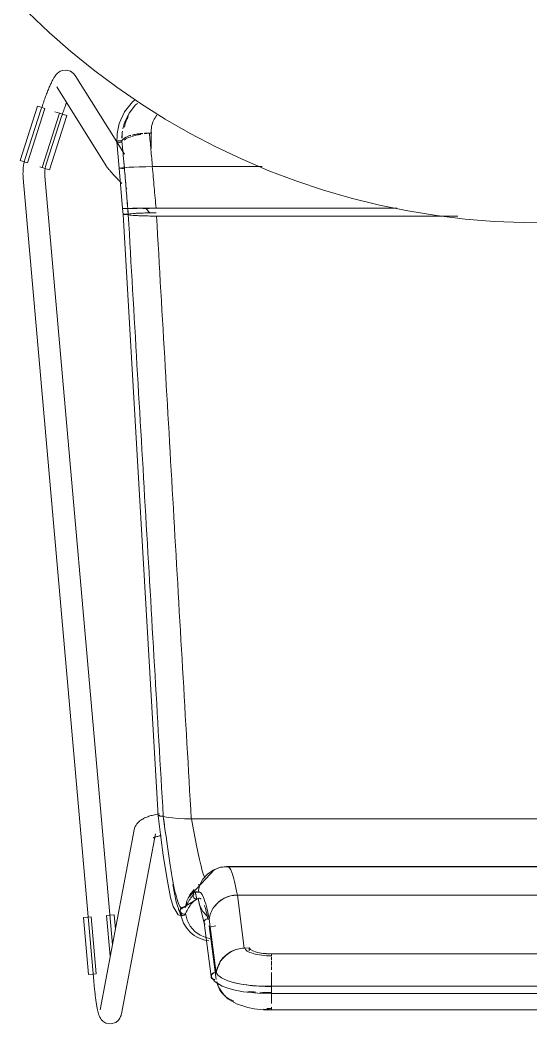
# Model space of a CAD drawing. Header units: millimetres. Extents: x 155927 to 326028, y -36033 to 97293.
# Drawn here: x 159463 to 159744, y 24702 to 25257 of the extents above; entities that cross this region are included whole.
import ezdxf

# ---------------------------------------------------------------- set-up
doc = ezdxf.new("R2010")
doc.units = ezdxf.units.MM
doc.header["$MEASUREMENT"] = 0
doc.layers.add('I-FURN', color=8, linetype='CONTINUOUS', lineweight=9)

msp = doc.modelspace()

# ---------------------------------------------------------------- linework, layer by layer
at = {"layer": 'I-FURN'}
for p, q in [((159467.05, 25260.83), (159478.63, 25249.79)), ((159478.63, 25249.79), (159490.64, 25239.22)), ((159490.64, 25239.22), (159503.07, 25229.14)), ((159482.71, 25226.8), (159482.34, 25226.38)), ((159483.17, 25227.27), (159482.71, 25226.8)), ((159483.8, 25227.79), (159483.17, 25227.27)), ((159484.71, 25228.35), (159483.8, 25227.79)), ((159486.1, 25228.88), (159484.71, 25228.35)), ((159488.07, 25229.05), (159486.1, 25228.88)), ((159490.3, 25228.46), (159488.07, 25229.05)), ((159492.03, 25227.24), (159490.3, 25228.46)), ((159492.03, 25227.24), (159492.92, 25226.12)), ((159503.07, 25229.14), (159515.88, 25219.56)), ((159479.4, 25221.2), (159479.16, 25220.67)), ((159479.63, 25221.71), (159479.4, 25221.2)), ((159479.87, 25222.2), (159479.63, 25221.71)), ((159480.1, 25222.67), (159479.87, 25222.2)), ((159480.33, 25223.13), (159480.1, 25222.67)), ((159480.56, 25223.57), (159480.33, 25223.13)), ((159480.79, 25224), (159480.56, 25223.57)), ((159481.02, 25224.41), (159480.79, 25224)), ((159481.25, 25224.81), (159481.02, 25224.41)), ((159481.49, 25225.2), (159481.25, 25224.81)), ((159481.75, 25225.58), (159481.49, 25225.2)), ((159482.03, 25225.97), (159481.75, 25225.58)), ((159482.34, 25226.38), (159482.03, 25225.97)), ((159515.96, 25189.35), (159492.92, 25226.12)), ((159477.18, 25215.86), (159476.93, 25215.2)), ((159477.44, 25216.51), (159477.18, 25215.86)), ((159477.69, 25217.15), (159477.44, 25216.51)), ((159477.94, 25217.78), (159477.69, 25217.15)), ((159478.19, 25218.39), (159477.94, 25217.78)), ((159478.43, 25218.99), (159478.19, 25218.39)), ((159478.68, 25219.56), (159478.43, 25218.99)), ((159478.92, 25220.13), (159478.68, 25219.56)), ((159479.16, 25220.67), (159478.92, 25220.13)), ((159482.75, 25219.75), (159510.06, 25176.16)), ((159515.88, 25219.56), (159529.07, 25210.51)), ((159475.15, 25210.26), (159474.9, 25209.52)), ((159475.4, 25210.99), (159475.15, 25210.26)), ((159475.66, 25211.71), (159475.4, 25210.99)), ((159475.91, 25212.42), (159475.66, 25211.71)), ((159476.16, 25213.13), (159475.91, 25212.42)), ((159476.42, 25213.83), (159476.16, 25213.13)), ((159476.67, 25214.52), (159476.42, 25213.83)), ((159476.93, 25215.2), (159476.67, 25214.52)), ((159487.88, 25210.24), (159487.65, 25209.6)), ((159488.12, 25210.86), (159487.88, 25210.24)), ((159524.55, 25211.44), (159520.21, 25205.91)), ((159526.3, 25212.84), (159524.55, 25211.44)), ((159527.34, 25210.66), (159526.28, 25209.78)), ((159529.07, 25210.51), (159542.62, 25201.99)), ((159462.55, 25179.14), (159472.24, 25209.15)), ((159474.26, 25207.59), (159465.55, 25180.77)), ((159466.59, 25177.84), (159476.28, 25207.84)), ((159472.24, 25209.15), (159474.19, 25208.52)), ((159474.19, 25208.52), (159476.17, 25207.88)), ((159474.41, 25208.05), (159474.26, 25207.59)), ((159474.66, 25208.79), (159474.41, 25208.05)), ((159474.9, 25209.52), (159474.66, 25208.79)), ((159484.35, 25205.24), (159474.66, 25175.23)), ((159484.26, 25205.27), (159481.78, 25206.07)), ((159484.47, 25205.2), (159486.44, 25204.56)), ((159486.01, 25204.9), (159485.78, 25204.21)), ((159486.24, 25205.59), (159486.01, 25204.9)), ((159486.47, 25206.28), (159486.24, 25205.59)), ((159486.44, 25204.56), (159488.4, 25203.93)), ((159486.71, 25206.96), (159486.47, 25206.28)), ((159486.94, 25207.63), (159486.71, 25206.96)), ((159487.18, 25208.3), (159486.94, 25207.63)), ((159487.41, 25208.95), (159487.18, 25208.3)), ((159487.65, 25209.6), (159487.41, 25208.95)), ((159520.21, 25205.91), (159517.31, 25199.6)), ((159522.79, 25205.21), (159520.88, 25201.52)), ((159526.28, 25209.78), (159522.79, 25205.21)), ((159476.96, 25177.07), (159485.68, 25203.88)), ((159478.71, 25173.93), (159488.4, 25203.93)), ((159485.78, 25204.21), (159485.68, 25203.88)), ((159517.31, 25199.6), (159516.1, 25193.95)), ((159542.62, 25201.99), (159556.49, 25194.02)), ((159516.1, 25193.95), (159516.01, 25188.49)), ((159533.96, 25194.28), (159535.01, 25194.28)), ((159534.95, 25195.52), (159534.95, 25185.77)), ((159556.49, 25194.02), (159570.67, 25186.61)), ((159517.31, 25174.89), (159515.89, 25189.38)), ((159520.23, 25182.53), (159516.19, 25188.98)), ((159570.67, 25186.61), (159585.13, 25179.77)), ((159464.5, 25178.51), (159462.55, 25179.14)), ((159464.69, 25177.46), (159464.49, 25176.33)), ((159466.48, 25177.87), (159464.5, 25178.51)), ((159464.93, 25178.58), (159464.69, 25177.46)), ((159465.22, 25179.68), (159464.93, 25178.58)), ((159465.55, 25180.77), (159465.22, 25179.68)), ((159476.77, 25176.41), (159476.96, 25177.04)), ((159476.96, 25177.04), (159476.96, 25177.07)), ((159585.13, 25179.77), (159599.86, 25173.51)), ((159464.17, 25172.93), (159464.16, 25171.78)), ((159464.16, 25171.78), (159464.19, 25170.64)), ((159464.23, 25174.07), (159464.17, 25172.93)), ((159464.34, 25175.2), (159464.23, 25174.07)), ((159464.49, 25176.33), (159464.34, 25175.2)), ((159474.57, 25175.26), (159473.4, 25175.64)), ((159476.75, 25174.56), (159474.78, 25175.19)), ((159476.16, 25172.49), (159476.2, 25173.15)), ((159476.16, 25171.83), (159476.16, 25172.49)), ((159476.17, 25171.17), (159476.16, 25171.83)), ((159476.22, 25170.51), (159476.17, 25171.17)), ((159476.2, 25173.15), (159476.26, 25173.81)), ((159476.26, 25173.81), (159476.35, 25174.47)), ((159476.35, 25174.47), (159476.46, 25175.12)), ((159476.46, 25175.12), (159476.6, 25175.77)), ((159476.6, 25175.77), (159476.77, 25176.41)), ((159478.71, 25173.93), (159476.75, 25174.56)), ((159510.06, 25176.16), (159510.27, 25175.84)), ((159510.27, 25175.84), (159510.46, 25175.58)), ((159510.46, 25175.58), (159510.63, 25175.35)), ((159510.63, 25175.35), (159510.8, 25175.13)), ((159510.8, 25175.13), (159510.98, 25174.91)), ((159510.98, 25174.91), (159511.17, 25174.67)), ((159511.17, 25174.67), (159511.38, 25174.43)), ((159511.38, 25174.43), (159511.59, 25174.18)), ((159511.59, 25174.18), (159511.82, 25173.92)), ((159511.82, 25173.92), (159512.06, 25173.64)), ((159512.06, 25173.64), (159512.32, 25173.34)), ((159512.32, 25173.34), (159512.59, 25173.03)), ((159512.59, 25173.03), (159512.88, 25172.71)), ((159512.88, 25172.71), (159513.18, 25172.37)), ((159513.18, 25172.37), (159513.5, 25172.02)), ((159513.5, 25172.02), (159513.83, 25171.66)), ((159513.83, 25171.66), (159514.17, 25171.28)), ((159514.17, 25171.28), (159514.53, 25170.89)), ((159517.31, 25174.89), (159517.38, 25174.92)), ((159517.38, 25174.92), (159517.31, 25174.89)), ((159519.14, 25152.69), (159517.31, 25174.89)), ((159517.31, 25174.89), (159517.37, 25174.87)), ((159517.38, 25174.87), (159517.31, 25174.89)), ((159517.37, 25174.87), (159517.56, 25174.84)), ((159517.57, 25174.94), (159517.38, 25174.92)), ((159517.56, 25174.84), (159517.38, 25174.87)), ((159517.56, 25174.84), (159517.85, 25174.82)), ((159517.86, 25174.82), (159517.56, 25174.84)), ((159517.86, 25174.97), (159517.57, 25174.94)), ((159517.57, 25174.94), (159517.87, 25174.97)), ((159518.25, 25174.98), (159517.86, 25174.97)), ((159517.87, 25174.97), (159518.25, 25174.98)), ((159518.23, 25174.81), (159518.69, 25174.79)), ((159518.69, 25174.8), (159518.24, 25174.81)), ((159518.7, 25174.99), (159518.25, 25174.98)), ((159518.25, 25174.98), (159518.7, 25174.99)), ((159519.18, 25174.79), (159518.69, 25174.8)), ((159518.69, 25174.79), (159519.18, 25174.79)), ((159519.19, 25175), (159518.7, 25174.99)), ((159518.7, 25174.99), (159519.2, 25175)), ((159519.18, 25174.79), (159519.67, 25174.79)), ((159519.68, 25174.79), (159519.18, 25174.79)), ((159519.69, 25174.99), (159519.19, 25175)), ((159519.2, 25175), (159519.69, 25174.99)), ((159519.67, 25174.79), (159520.15, 25174.8)), ((159520.15, 25174.8), (159519.68, 25174.79)), ((159520.16, 25174.99), (159519.69, 25174.99)), ((159519.69, 25174.99), (159520.16, 25174.99)), ((159520.16, 25174.99), (159521.05, 25175.18)), ((159521.05, 25175.18), (159520.16, 25174.99)), ((159521.05, 25175.18), (159522.77, 25175.36)), ((159522.79, 25175.36), (159521.05, 25175.18)), ((159522.78, 25175.36), (159525.22, 25175.51)), ((159525.26, 25175.51), (159522.79, 25175.36)), ((159525.26, 25175.51), (159528.3, 25175.62)), ((159528.36, 25175.62), (159525.26, 25175.51)), ((159528.36, 25175.62), (159531.8, 25175.7)), ((159531.8, 25175.7), (159528.36, 25175.62)), ((159531.89, 25175.7), (159535.54, 25175.72)), ((159535.66, 25175.72), (159531.9, 25175.7)), ((159596.21, 25175.72), (159535.66, 25175.72)), ((159535.66, 25175.72), (159596.21, 25175.72)), ((159599.86, 25173.51), (159614.82, 25167.85)), ((159464.19, 25170.64), (159464.26, 25169.5)), ((159464.26, 25169.5), (159464.26, 25169.46)), ((159464.27, 25169.46), (159503.21, 24726.14)), ((159513.5, 24746.16), (159476.22, 25170.51)), ((159514.53, 25170.89), (159514.89, 25170.49)), ((159514.89, 25170.49), (159515.27, 25170.07)), ((159515.27, 25170.07), (159515.67, 25169.65)), ((159515.67, 25169.65), (159516.07, 25169.21)), ((159516.07, 25169.21), (159516.48, 25168.77)), ((159516.48, 25168.77), (159516.91, 25168.32)), ((159516.91, 25168.32), (159517.34, 25167.85)), ((159517.34, 25167.85), (159517.78, 25167.38)), ((159517.78, 25167.38), (159518.23, 25166.91)), ((159518.23, 25166.91), (159518.68, 25166.42)), ((159614.82, 25167.85), (159630, 25162.8)), ((159521.04, 25163.94), (159521.52, 25163.43)), ((159630, 25162.8), (159645.37, 25158.35)), ((159645.37, 25158.35), (159660.9, 25154.52)), ((159660.9, 25154.52), (159676.58, 25151.32)), ((159519.14, 25152.69), (159519.41, 25149.33)), ((159519.21, 25152.69), (159519.14, 25152.69)), ((159519.14, 25152.69), (159519.21, 25152.69)), ((159519.2, 25152.69), (159519.14, 25152.69)), ((159519.14, 25152.69), (159519.2, 25152.69)), ((159519.39, 25152.7), (159519.2, 25152.69)), ((159519.2, 25152.69), (159519.39, 25152.69)), ((159519.21, 25152.69), (159519.39, 25152.7)), ((159519.4, 25152.69), (159519.21, 25152.69)), ((159519.39, 25152.7), (159519.69, 25152.7)), ((159519.68, 25152.7), (159519.39, 25152.7)), ((159519.39, 25152.69), (159519.69, 25152.69)), ((159519.69, 25152.69), (159519.4, 25152.69)), ((159519.48, 25149.36), (159519.41, 25149.33)), ((159538.7, 24817.42), (159519.41, 25149.33)), ((159519.41, 25149.33), (159519.48, 25149.31)), ((159519.67, 25149.39), (159519.48, 25149.36)), ((159519.48, 25149.31), (159519.66, 25149.28)), ((159519.66, 25149.28), (159519.96, 25149.26)), ((159519.96, 25149.41), (159519.67, 25149.39)), ((159520.06, 25152.7), (159519.68, 25152.7)), ((159519.69, 25152.7), (159520.07, 25152.7)), ((159520.07, 25152.69), (159519.69, 25152.69)), ((159519.69, 25152.69), (159520.07, 25152.69)), ((159520.35, 25149.43), (159519.96, 25149.41)), ((159519.96, 25149.26), (159520.34, 25149.24)), ((159520.52, 25152.7), (159520.06, 25152.7)), ((159520.07, 25152.7), (159520.52, 25152.7)), ((159520.53, 25152.69), (159520.07, 25152.69)), ((159520.07, 25152.69), (159520.52, 25152.69)), ((159520.34, 25149.24), (159520.79, 25149.23)), ((159520.8, 25149.44), (159520.35, 25149.43)), ((159520.52, 25152.7), (159521.01, 25152.7)), ((159521.01, 25152.7), (159520.52, 25152.7)), ((159520.52, 25152.69), (159521.01, 25152.68)), ((159521.02, 25152.68), (159520.53, 25152.69)), ((159520.79, 25149.23), (159521.28, 25149.22)), ((159521.29, 25149.44), (159520.8, 25149.44)), ((159521.01, 25152.7), (159521.51, 25152.7)), ((159521.5, 25152.7), (159521.01, 25152.7)), ((159521.01, 25152.68), (159521.51, 25152.68)), ((159521.51, 25152.68), (159521.02, 25152.68)), ((159521.28, 25149.22), (159521.78, 25149.23)), ((159521.78, 25149.44), (159521.29, 25149.44)), ((159521.97, 25152.7), (159521.5, 25152.7)), ((159521.51, 25152.7), (159521.98, 25152.7)), ((159521.98, 25152.69), (159521.51, 25152.68)), ((159521.51, 25152.68), (159521.98, 25152.69)), ((159522.25, 25149.43), (159521.78, 25149.44)), ((159521.78, 25149.23), (159522.25, 25149.23)), ((159522.86, 25152.71), (159521.97, 25152.7)), ((159521.98, 25152.7), (159522.86, 25152.71)), ((159523.15, 25149.64), (159522.25, 25149.43)), ((159522.25, 25149.23), (159523.13, 25149.02)), ((159522.86, 25152.71), (159524.61, 25152.73)), ((159524.61, 25152.73), (159522.86, 25152.71)), ((159524.63, 25152.66), (159522.88, 25152.67)), ((159522.88, 25152.67), (159524.63, 25152.66)), ((159523.13, 25149.02), (159524.88, 25148.83)), ((159524.91, 25149.84), (159523.15, 25149.64)), ((159524.61, 25152.73), (159527.11, 25152.74)), ((159527.11, 25152.74), (159524.61, 25152.73)), ((159527.13, 25152.65), (159524.63, 25152.66)), ((159524.63, 25152.66), (159527.13, 25152.65)), ((159527.4, 25150), (159524.91, 25149.84)), ((159530.24, 25152.75), (159527.11, 25152.74)), ((159527.12, 25152.74), (159530.24, 25152.75)), ((159530.52, 25150.12), (159527.4, 25150)), ((159533.81, 25152.75), (159530.24, 25152.75)), ((159530.25, 25152.75), (159533.81, 25152.75)), ((159533.81, 25152.63), (159530.25, 25152.64)), ((159530.25, 25152.64), (159533.81, 25152.63)), ((159534.07, 25150.2), (159530.52, 25150.12)), ((159531.8, 25152.75), (159534.38, 25150.08)), ((159533.81, 25152.75), (159537.6, 25152.76)), ((159537.6, 25152.76), (159533.81, 25152.75)), ((159537.75, 25150.23), (159534.07, 25150.2)), ((159537.6, 25152.76), (159670.43, 25152.76)), ((159670.43, 25152.76), (159537.6, 25152.76)), ((159676.58, 25151.32), (159692.37, 25148.75)), ((159524.88, 25148.83), (159527.39, 25148.67)), ((159527.39, 25148.67), (159530.52, 25148.54)), ((159530.52, 25148.54), (159534.08, 25148.47)), ((159534.08, 25148.47), (159537.86, 25148.44)), ((159537.86, 25148.44), (159704.14, 25148.44)), ((159704.14, 25148.44), (159537.86, 25148.44)), ((159692.37, 25148.75), (159708.25, 25146.81)), ((159708.25, 25146.81), (159724.19, 25145.5)), ((159724.19, 25145.5), (159740.18, 25144.84)), ((159740.18, 25144.84), (159748.82, 25144.74)), ((159531.31, 24816.15), (159531.87, 24816.41)), ((159531.87, 24816.41), (159532.44, 24816.64)), ((159532.44, 24816.64), (159533.02, 24816.86)), ((159533.02, 24816.86), (159533.61, 24817.07)), ((159533.61, 24817.07), (159534.22, 24817.26)), ((159534.22, 24817.26), (159534.83, 24817.44)), ((159534.83, 24817.44), (159535.46, 24817.61)), ((159535.46, 24817.61), (159536.11, 24817.78)), ((159536.11, 24817.78), (159536.76, 24817.93)), ((159536.76, 24817.93), (159537.43, 24818.07)), ((159537.43, 24818.07), (159538.11, 24818.21)), ((159538.11, 24818.21), (159538.8, 24818.33)), ((159538.76, 24817.48), (159538.7, 24817.42)), ((159538.7, 24817.42), (159538.76, 24817.48)), ((159538.7, 24817.42), (159540.26, 24805.57)), ((159538.8, 24818.33), (159539.51, 24818.45)), ((159538.94, 24817.53), (159539.23, 24817.57)), ((159539.24, 24817.57), (159538.95, 24817.53)), ((159539.26, 24817.28), (159538.96, 24817.32)), ((159538.97, 24817.32), (159539.27, 24817.28)), ((159539.23, 24817.57), (159539.61, 24817.61)), ((159539.62, 24817.61), (159539.24, 24817.57)), ((159539.65, 24817.24), (159539.26, 24817.28)), ((159539.27, 24817.28), (159539.65, 24817.24)), ((159539.65, 24817.24), (159540.11, 24817.22)), ((159540.1, 24817.22), (159539.65, 24817.24)), ((159540.6, 24817.21), (159540.1, 24817.22)), ((159540.11, 24817.22), (159540.6, 24817.21)), ((159540.6, 24817.21), (159541.1, 24817.22)), ((159541.09, 24817.22), (159540.6, 24817.21)), ((159541.57, 24817.24), (159541.09, 24817.22)), ((159541.1, 24817.22), (159541.57, 24817.24)), ((159542.47, 24816.84), (159541.57, 24817.24)), ((159541.57, 24817.24), (159542.47, 24816.84)), ((159544.21, 24816.47), (159542.47, 24816.84)), ((159542.47, 24816.84), (159544.22, 24816.47)), ((159546.68, 24816.16), (159544.21, 24816.47)), ((159544.22, 24816.47), (159546.71, 24816.16)), ((159525.77, 24810.56), (159526.13, 24811.46)), ((159526.13, 24811.46), (159526.57, 24812.25)), ((159526.57, 24812.25), (159527.05, 24812.94)), ((159527.05, 24812.94), (159527.56, 24813.53)), ((159527.56, 24813.53), (159528.08, 24814.05)), ((159528.08, 24814.05), (159528.61, 24814.51)), ((159528.61, 24814.51), (159529.14, 24814.91)), ((159529.14, 24814.91), (159529.68, 24815.27)), ((159529.68, 24815.27), (159530.22, 24815.59)), ((159530.22, 24815.59), (159530.75, 24815.88)), ((159530.75, 24815.88), (159531.31, 24816.15)), ((159549.76, 24815.92), (159546.71, 24816.16)), ((159546.71, 24816.16), (159549.81, 24815.92)), ((159553.29, 24815.77), (159549.81, 24815.92)), ((159549.81, 24815.92), (159553.35, 24815.77)), ((159557.04, 24815.71), (159553.35, 24815.77)), ((159553.35, 24815.77), (159557.12, 24815.71)), ((159557.12, 24815.71), (159940.52, 24815.71)), ((159940.52, 24815.71), (159557.12, 24815.71)), ((159525.51, 24809.58), (159506.69, 24710.29)), ((159518.48, 24708.05), (159537.3, 24807.34)), ((159525.51, 24809.58), (159525.77, 24810.56)), ((159536.26, 24805.22), (159536.42, 24805.29)), ((159536.42, 24805.29), (159536.61, 24805.38)), ((159536.61, 24805.38), (159536.84, 24805.48)), ((159536.84, 24805.48), (159537.11, 24805.58)), ((159537.11, 24805.58), (159537.41, 24805.68)), ((159537.41, 24805.68), (159537.75, 24805.79)), ((159537.75, 24805.79), (159538.12, 24805.9)), ((159538.12, 24805.9), (159538.51, 24806.01)), ((159538.51, 24806.01), (159538.93, 24806.11)), ((159538.93, 24806.11), (159539.38, 24806.22)), ((159539.38, 24806.22), (159539.85, 24806.32)), ((159539.85, 24806.32), (159540.34, 24806.42)), ((159540.26, 24805.57), (159541.61, 24795.64)), ((159536.08, 24805.11), (159536.1, 24805.13)), ((159536.1, 24805.13), (159536.18, 24805.17)), ((159536.18, 24805.17), (159536.26, 24805.22)), ((159541.61, 24795.64), (159542.79, 24787.62)), ((159568.75, 24787.19), (159573.21, 24788.92)), ((159572.63, 24788.73), (159569.06, 24787.37)), ((159569.07, 24787.36), (159572.63, 24788.73)), ((159576.42, 24789.21), (159572.63, 24788.73)), ((159572.63, 24788.73), (159576.42, 24789.2)), ((159573.21, 24788.92), (159576.96, 24789.36)), ((159576.42, 24789.21), (159921.21, 24789.21)), ((159921.21, 24789.21), (159576.42, 24789.21)), ((159615.87, 24789.36), (159576.96, 24789.36)), ((159920.67, 24789.36), (159615.87, 24789.36)), ((159542.79, 24787.62), (159543.83, 24781.3)), ((159555.25, 24772.09), (159569.85, 24787.79)), ((159565.93, 24785.2), (159563.42, 24782.32)), ((159563.42, 24782.32), (159565.93, 24785.19)), ((159569.06, 24787.37), (159565.93, 24785.2)), ((159565.93, 24785.19), (159569.07, 24787.36)), ((159569.85, 24787.79), (159571.77, 24788.49)), ((159543.83, 24781.3), (159545.63, 24772.28)), ((159546.81, 24779.51), (159548.71, 24769.85)), ((159561.66, 24778.93), (159560.77, 24775.21)), ((159563.42, 24782.32), (159561.66, 24778.93)), ((159561.67, 24778.93), (159563.42, 24782.32)), ((159545.63, 24772.28), (159547.04, 24767.29)), ((159554.55, 24770.44), (159556.2, 24773.76)), ((159556.19, 24773.76), (159554.55, 24770.44)), ((159558.59, 24776.6), (159556.19, 24773.76)), ((159556.2, 24773.76), (159558.59, 24776.6)), ((159557.93, 24773.46), (159558, 24773.95)), ((159558, 24773.95), (159557.93, 24773.46)), ((159558, 24772.97), (159557.93, 24773.46)), ((159557.93, 24773.46), (159558, 24772.97)), ((159558, 24773.95), (159558.19, 24774.41)), ((159558.19, 24774.41), (159558, 24773.95)), ((159558.19, 24772.51), (159558, 24772.97)), ((159558, 24772.97), (159558.19, 24772.51)), ((159558.48, 24774.82), (159558.19, 24774.41)), ((159558.19, 24774.41), (159558.48, 24774.81)), ((159558.48, 24772.11), (159558.19, 24772.51)), ((159558.19, 24772.51), (159558.48, 24772.11)), ((159558.48, 24774.81), (159558.87, 24775.13)), ((159558.86, 24775.13), (159558.48, 24774.82)), ((159558.87, 24771.79), (159558.48, 24772.11)), ((159558.48, 24772.11), (159558.86, 24771.79)), ((159559.31, 24775.33), (159558.86, 24775.13)), ((159558.87, 24775.13), (159559.32, 24775.33)), ((159558.96, 24775.18), (159561.84, 24775.23)), ((159559.26, 24775.31), (159560.09, 24771.42)), ((159559.8, 24775.41), (159559.31, 24775.33)), ((159559.32, 24775.33), (159559.81, 24775.41)), ((159560.3, 24775.38), (159559.8, 24775.41)), ((159559.81, 24775.41), (159560.3, 24775.37)), ((159560.77, 24775.21), (159560.3, 24775.38)), ((159560.3, 24775.37), (159560.77, 24775.21)), ((159578.69, 24773.13), (159575.14, 24771.81)), ((159582.46, 24773.61), (159578.69, 24773.13)), ((159586.32, 24744.33), (159582.46, 24773.61)), ((159582.46, 24773.61), (159915.17, 24773.61)), ((159915.17, 24773.61), (159582.46, 24773.61)), ((159547.04, 24767.29), (159549.81, 24762.65)), ((159548.71, 24769.85), (159552.7, 24758.13)), ((159551.14, 24765.9), (159560.53, 24771.6)), ((159551.47, 24766.39), (159551.85, 24766.71)), ((159551.85, 24766.71), (159551.47, 24766.39)), ((159552.3, 24766.92), (159551.85, 24766.71)), ((159551.85, 24766.71), (159552.3, 24766.91)), ((159552.79, 24767.01), (159552.3, 24766.92)), ((159552.3, 24766.91), (159552.79, 24767)), ((159553.29, 24766.98), (159552.79, 24767.01)), ((159552.79, 24767), (159553.29, 24766.97)), ((159553.76, 24766.83), (159553.29, 24766.98)), ((159553.29, 24766.97), (159553.76, 24766.82)), ((159553.76, 24766.82), (159554.55, 24770.44)), ((159554.55, 24770.44), (159553.76, 24766.83)), ((159558.86, 24771.79), (159559.31, 24771.59)), ((159559.32, 24771.59), (159558.87, 24771.79)), ((159559.31, 24771.59), (159559.8, 24771.51)), ((159559.81, 24771.51), (159559.32, 24771.59)), ((159559.8, 24771.51), (159560.3, 24771.55)), ((159560.3, 24771.55), (159559.81, 24771.51)), ((159560.77, 24771.71), (159560.3, 24771.55)), ((159560.3, 24771.55), (159560.77, 24771.71)), ((159560.77, 24771.71), (159561.66, 24767.99)), ((159561.13, 24769.86), (159560.8, 24771.73)), ((159564.1, 24758.25), (159561.13, 24769.86)), ((159561.66, 24767.99), (159563.42, 24764.6)), ((159572.03, 24769.73), (159569.54, 24766.99)), ((159575.14, 24771.81), (159572.03, 24769.73)), ((159497.64, 24761.15), (159499.68, 24761.33)), ((159500.4, 24729.74), (159497.64, 24761.15)), ((159499.68, 24761.33), (159501.75, 24761.51)), ((159504.63, 24730.11), (159501.87, 24761.53)), ((159510.32, 24762.27), (159512.29, 24739.79)), ((159510.44, 24762.28), (159512.51, 24762.46)), ((159512.51, 24762.46), (159514.55, 24762.64)), ((159515.24, 24754.74), (159514.55, 24762.64)), ((159549.81, 24762.65), (159551.99, 24762.12)), ((159550.94, 24765.04), (159551, 24765.53)), ((159551, 24765.53), (159550.94, 24765.04)), ((159551.01, 24764.56), (159550.94, 24765.04)), ((159550.94, 24765.04), (159551.01, 24764.56)), ((159551, 24765.53), (159551.18, 24765.99)), ((159551.18, 24765.99), (159551, 24765.53)), ((159551.21, 24764.1), (159551.01, 24764.56)), ((159551.01, 24764.56), (159551.21, 24764.1)), ((159551.18, 24765.99), (159551.47, 24766.39)), ((159551.47, 24766.39), (159551.18, 24765.99)), ((159551.51, 24763.71), (159551.21, 24764.1)), ((159551.21, 24764.1), (159551.51, 24763.71)), ((159551.9, 24763.4), (159551.51, 24763.71)), ((159551.51, 24763.71), (159551.89, 24763.4)), ((159551.89, 24763.4), (159552.35, 24763.21)), ((159552.35, 24763.21), (159551.9, 24763.4)), ((159551.99, 24762.12), (159552.91, 24762.42)), ((159552.85, 24763.13), (159552.35, 24763.21)), ((159552.35, 24763.21), (159552.84, 24763.13)), ((159553.81, 24763.34), (159553.34, 24763.18)), ((159553.34, 24763.17), (159553.81, 24763.34)), ((159553.81, 24763.34), (159554.72, 24759.71)), ((159563.42, 24764.6), (159565.93, 24761.72)), ((159552.7, 24758.13), (159554.51, 24755.31)), ((159554.72, 24759.71), (159556.46, 24756.39)), ((159556.46, 24756.39), (159558.94, 24753.56)), ((159564.14, 24759.03), (159564.07, 24758.56)), ((159564.07, 24758.56), (159564.13, 24758.09)), ((159567.94, 24728.55), (159564.08, 24758.32)), ((159564.13, 24758.09), (159564.32, 24757.65)), ((159564.32, 24759.47), (159564.14, 24759.03)), ((159564.62, 24759.85), (159564.32, 24759.47)), ((159564.32, 24757.65), (159564.62, 24757.26)), ((159565, 24760.15), (159564.62, 24759.85)), ((159565.45, 24760.34), (159565, 24760.15)), ((159565.95, 24760.42), (159565.45, 24760.34)), ((159566.44, 24760.39), (159565.95, 24760.42)), ((159566.91, 24760.23), (159570.76, 24730.53)), ((159570.78, 24726.99), (159566.93, 24756.68)), ((159567.06, 24755.9), (159570.55, 24756.59)), ((159554.51, 24755.31), (159556.51, 24753.06)), ((159556.51, 24753.06), (159558.67, 24751.29)), ((159558.67, 24751.29), (159560.95, 24749.94)), ((159558.94, 24753.56), (159562.02, 24751.39)), ((159560.95, 24749.94), (159564.55, 24748.65)), ((159562.02, 24751.39), (159565.54, 24749.99)), ((159567.28, 24749.62), (159565.54, 24749.99)), ((159565.54, 24749.99), (159567.28, 24749.62)), ((159564.55, 24748.65), (159566.81, 24748.36)), ((159589.04, 24744.4), (159586.32, 24744.33)), ((159589.04, 24744.4), (159589.04, 24742.73)), ((159589.67, 24743.54), (159589.04, 24744.4)), ((159591.03, 24742.75), (159589.67, 24743.54)), ((159593.01, 24742.08), (159591.03, 24742.75)), ((159595.5, 24741.57), (159593.01, 24742.08)), ((159598.35, 24741.25), (159595.5, 24741.57)), ((159601.39, 24741.14), (159598.35, 24741.25)), ((159896.24, 24741.14), (159601.39, 24741.14)), ((159601.39, 24741.08), (159896.24, 24741.08)), ((159601.39, 24737.81), (159601.39, 24739.55)), ((159601.39, 24734.76), (159601.39, 24737.23)), ((159601.39, 24732.4), (159601.39, 24734.24)), ((159502.44, 24729.92), (159500.4, 24729.74)), ((159504.51, 24730.1), (159502.44, 24729.92)), ((159568.29, 24728.05), (159570.19, 24725.66)), ((159570.01, 24732.96), (159570.32, 24730.52)), ((159601.39, 24727.22), (159601.39, 24730.77)), ((159503.23, 24725.98), (159503.21, 24726.14)), ((159503.3, 24725.23), (159503.23, 24725.98)), ((159503.37, 24724.48), (159503.3, 24725.23)), ((159503.44, 24723.73), (159503.37, 24724.48)), ((159503.51, 24722.98), (159503.44, 24723.73)), ((159503.59, 24722.24), (159503.51, 24722.98)), ((159503.67, 24721.51), (159503.59, 24722.24)), ((159570.19, 24725.66), (159574.02, 24723.36)), ((159572.32, 24722.56), (159573.65, 24720.29)), ((159574.02, 24723.36), (159577.18, 24722.17)), ((159576.72, 24726.5), (159580.16, 24725.41)), ((159577.18, 24722.17), (159581.23, 24721.09)), ((159580.16, 24725.41), (159584.59, 24724.44)), ((159584.59, 24724.44), (159588.6, 24723.85)), ((159588.6, 24723.85), (159595.17, 24723.32)), ((159595.17, 24723.32), (159601.39, 24723.24)), ((159601.39, 24727.02), (159601.39, 24723.21)), ((159601.39, 24723.21), (159601.39, 24727.02)), ((159896.24, 24723.24), (159601.39, 24723.24)), ((159601.39, 24719.28), (159601.39, 24723.13)), ((159601.39, 24723.13), (159601.39, 24722.9)), ((159601.39, 24722.9), (159601.39, 24722.57)), ((159601.39, 24722.57), (159601.39, 24722.16)), ((159503.75, 24720.79), (159503.67, 24721.51)), ((159503.83, 24720.07), (159503.75, 24720.79)), ((159503.91, 24719.36), (159503.83, 24720.07)), ((159503.99, 24718.66), (159503.91, 24719.36)), ((159504.08, 24717.97), (159503.99, 24718.66)), ((159504.17, 24717.3), (159504.08, 24717.97)), ((159504.26, 24716.63), (159504.17, 24717.3)), ((159504.34, 24715.98), (159504.26, 24716.63)), ((159573.65, 24720.29), (159575.32, 24718.22)), ((159575.32, 24718.22), (159577.3, 24716.38)), ((159581.23, 24721.09), (159585.94, 24720.22)), ((159585.94, 24720.22), (159593.83, 24719.42)), ((159593.83, 24719.42), (159601.39, 24719.28)), ((159601.39, 24722.16), (159601.39, 24721.68)), ((159601.39, 24721.68), (159601.39, 24721.18)), ((159601.39, 24721.18), (159601.39, 24720.69)), ((159601.39, 24720.69), (159601.39, 24720.24)), ((159601.39, 24720.24), (159601.39, 24719.85)), ((159601.39, 24719.85), (159601.39, 24719.54)), ((159601.39, 24719.54), (159601.39, 24719.35)), ((159601.39, 24719.52), (159601.39, 24716.49)), ((159601.39, 24716.51), (159601.39, 24719.52)), ((159601.39, 24719.35), (159601.39, 24719.28)), ((159601.39, 24719.28), (159896.24, 24719.28)), ((159504.43, 24715.35), (159504.34, 24715.98)), ((159504.52, 24714.73), (159504.43, 24715.35)), ((159504.62, 24714.13), (159504.52, 24714.73)), ((159504.71, 24713.54), (159504.62, 24714.13)), ((159504.8, 24712.97), (159504.71, 24713.54)), ((159504.89, 24712.42), (159504.8, 24712.97)), ((159504.99, 24711.89), (159504.89, 24712.42)), ((159505.08, 24711.37), (159504.99, 24711.89)), ((159505.18, 24710.88), (159505.08, 24711.37)), ((159577.3, 24716.38), (159582.01, 24713.51)), ((159582.01, 24713.51), (159588.17, 24711.49)), ((159588.17, 24711.49), (159591.66, 24710.84)), ((159601.39, 24713.76), (159601.39, 24716.34)), ((159601.39, 24710.26), (159601.39, 24711.73)), ((159505.27, 24710.4), (159505.18, 24710.88)), ((159505.37, 24709.94), (159505.27, 24710.4)), ((159505.47, 24709.5), (159505.37, 24709.94)), ((159505.57, 24709.07), (159505.47, 24709.5)), ((159505.67, 24708.66), (159505.57, 24709.07)), ((159505.78, 24708.26), (159505.67, 24708.66)), ((159505.89, 24707.86), (159505.78, 24708.26)), ((159506.02, 24707.46), (159505.89, 24707.86)), ((159506.16, 24707.06), (159506.02, 24707.46)), ((159506.33, 24706.63), (159506.16, 24707.06)), ((159506.54, 24706.16), (159506.33, 24706.63)), ((159506.85, 24705.6), (159506.54, 24706.16)), ((159507.33, 24704.89), (159506.85, 24705.6)), ((159516.92, 24704.62), (159517.67, 24705.7)), ((159517.67, 24705.7), (159518.05, 24706.5)), ((159518.05, 24706.5), (159518.26, 24707.12)), ((159518.26, 24707.12), (159518.4, 24707.64)), ((159518.4, 24707.64), (159518.48, 24708.05)), ((159591.66, 24710.84), (159596.87, 24710.32)), ((159596.87, 24710.32), (159601.39, 24710.24)), ((159601.39, 24710.41), (159601.39, 24710.24)), ((159601.39, 24710.24), (159896.24, 24710.24)), ((159508.18, 24703.98), (159507.33, 24704.89)), ((159509.84, 24702.94), (159508.18, 24703.98)), ((159512.6, 24702.46), (159509.84, 24702.94)), ((159515.35, 24703.29), (159512.6, 24702.46)), ((159515.35, 24703.29), (159516.92, 24704.62))]:
    msp.add_line(p, q, dxfattribs=at)
for centre, major_axis, ratio, start_param, end_param in [((159582.59, 24758.54), (15.78, 0), 0.955139, 1.579038, 2.545717), ((159582.59, 24758.54), (15.78, 0), 0.955139, 2.545839, 2.787386), ((159582.59, 24758.54), (15.78, 0), 0.955139, 2.787556, 3.029056), ((159566.03, 24758.55), (1.96, 0), 0.955139, 1.359855, 3.903556), ((159601.39, 24725.99), (0, 15.75), 0.000004, 0.290246, 0.472486), ((159601.39, 24714.52), (12.4, 0), 0.287441, 4.492176, 4.712389)]:
    msp.add_ellipse(centre, major_axis=major_axis, ratio=ratio, start_param=start_param, end_param=end_param, dxfattribs=at)
for points, knots in [([(159519.3, 25196.52), (159519.74, 25198.63), (159520.75, 25201.71), (159522.39, 25204.48), (159522.97, 25205.35)], [0.1763318, 0.1763318, 0.1763318, 0.1763318, 0.3333333, 0.408557, 0.408557, 0.408557, 0.408557]), ([(159522.25, 25203.28), (159521.92, 25202.69), (159520.89, 25200.84), (159520.39, 25198.86), (159520.17, 25197.49)], [0.6175454, 0.6175454, 0.6175454, 0.6175454, 0.6666667, 0.7702374, 0.7702374, 0.7702374, 0.7702374]), ([(159535.01, 25194.28), (159534.79, 25196.66), (159535.42, 25200.26), (159537.35, 25203.26), (159538.12, 25204.17)], [0, 0, 0, 0, 0.3333333, 0.5, 0.5, 0.5, 0.5]), ([(159524.37, 25193.18), (159525.12, 25193.36), (159526.1, 25193.56), (159527.13, 25193.74), (159527.31, 25193.77)], [0.5392675, 0.5392675, 0.5392675, 0.5392675, 0.6666667, 0.69465, 0.69465, 0.69465, 0.69465]), ([(159529.44, 25193.6), (159528.75, 25193.48), (159528.06, 25193.34), (159527.37, 25193.2), (159527.33, 25193.19)], [-0.75897092, -0.75897092, -0.75897092, -0.75897092, -0.66666667, -0.66201205, -0.66201205, -0.66201205, -0.66201205]), ([(159515.94, 25189.53), (159515.95, 25189.56), (159516, 25189.6), (159516.1, 25189.68), (159516.3, 25189.78), (159516.62, 25189.88), (159517.01, 25189.96), (159517.37, 25189.99), (159517.74, 25190.01), (159518.19, 25190), (159518.54, 25189.97), (159518.72, 25189.94)], [0.5555556, 0.5555556, 0.5555556, 0.5555556, 0.5833333, 0.6180556, 0.6527778, 0.7222222, 0.7916667, 0.8263889, 0.8611111, 0.9305556, 1, 1, 1, 1]), ([(159518.82, 25189.21), (159518.6, 25189.22), (159518.12, 25189.21), (159517.36, 25189.13), (159516.7, 25188.97), (159516.26, 25188.8), (159516.11, 25188.68), (159516.07, 25188.64)], [-1, -1, -1, -1, -0.90625, -0.8125, -0.71875, -0.625, -0.5625, -0.5625, -0.5625, -0.5625]), ([(159520.65, 25168.69), (159520.79, 25167.04), (159521.23, 25161.71), (159521.68, 25156.38), (159521.98, 25152.69)], [0.2766114, 0.2766114, 0.2766114, 0.2766114, 0.5, 1, 1, 1, 1]), ([(159519.41, 25149.33), (159519.41, 25149.35), (159519.55, 25149.38), (159519.94, 25149.41), (159520.33, 25149.43), (159520.79, 25149.44), (159521.28, 25149.45), (159521.79, 25149.44), (159522.1, 25149.44), (159522.25, 25149.43)], [-0.5, -0.5, -0.5, -0.5, -0.375, -0.3125, -0.25, -0.1875, -0.125, -0.0625, 0, 0, 0, 0]), ([(159522.24, 25149.23), (159522.02, 25149.23), (159521.53, 25149.22), (159520.9, 25149.22), (159520.44, 25149.23), (159520.02, 25149.25), (159519.57, 25149.28), (159519.41, 25149.31), (159519.41, 25149.33)], [-1, -1, -1, -1, -0.90625, -0.8125, -0.765625, -0.71875, -0.625, -0.501507, -0.501507, -0.501507, -0.501507]), ([(159537.86, 25148.44), (159536.59, 25148.44), (159534.04, 25148.46), (159530.44, 25148.54), (159527.27, 25148.66), (159523.91, 25148.88), (159522.52, 25149.09), (159522.24, 25149.23)], [-1, -1, -1, -1, -0.833333, -0.666667, -0.5, -0.333333, 0, 0, 0, 0]), ([(159522.25, 25149.43), (159522.54, 25149.58), (159523.94, 25149.79), (159527.29, 25150.01), (159530.44, 25150.13), (159534, 25150.21), (159536.51, 25150.23), (159537.75, 25150.23)], [-1, -1, -1, -1, -0.6666667, -0.5, -0.3333333, -0.1666667, -0.003964, -0.003964, -0.003964, -0.003964]), ([(159551.93, 24765.94), (159551.53, 24766.14), (159550.1, 24767.74), (159547.67, 24776.04), (159544.62, 24794.47), (159542.58, 24809.69), (159541.57, 24817.24)], [0.1500589, 0.1500589, 0.1500589, 0.1500589, 0.25, 0.5, 0.75, 1, 1, 1, 1]), ([(159564.41, 24783.43), (159563.93, 24784.58), (159562.47, 24788.83), (159560.04, 24799.54), (159558.09, 24810.32), (159557.12, 24815.71)], [0.375, 0.375, 0.375, 0.375, 0.5, 0.75, 1, 1, 1, 1]), ([(159582.46, 24773.61), (159581.45, 24779.33), (159579.62, 24786.97), (159577.79, 24789.36), (159576.96, 24789.36)], [0, 0, 0, 0, 0.5, 0.9107153, 0.9107153, 0.9107153, 0.9107153]), ([(159558.64, 24773.95), (159558.19, 24773.56), (159556.56, 24771.89), (159554.93, 24769.23), (159553.76, 24766.82)], [0.3036932, 0.3036932, 0.3036932, 0.3036932, 0.5, 1, 1, 1, 1]), ([(159560.09, 24771.42), (159559.16, 24770.96), (159557.07, 24769.17), (159554.97, 24765.74), (159553.81, 24763.34)], [0.0974617, 0.0974617, 0.0974617, 0.0974617, 0.5, 1, 1, 1, 1]), ([(159553.81, 24763.34), (159552.79, 24761.78), (159551.53, 24762.01), (159550.28, 24764.92), (159550.04, 24765.55)], [0, 0, 0, 0, 0.25, 0.3070827, 0.3070827, 0.3070827, 0.3070827]), ([(159573.59, 24737.41), (159575.03, 24739.46), (159577.97, 24741.97), (159581.54, 24743.53), (159582.79, 24743.78)], [-0.6666667, -0.6666667, -0.6666667, -0.6666667, -0.3333333, -0.1666667, -0.1666667, -0.1666667, -0.1666667]), ([(159569.9, 24730.71), (159569.76, 24730.71), (159569.54, 24730.68), (159569.25, 24730.59), (159568.98, 24730.48), (159568.66, 24730.28), (159568.34, 24729.98), (159568.11, 24729.61), (159567.97, 24729.25), (159567.93, 24728.94), (159567.92, 24728.67), (159567.95, 24728.4), (159568.03, 24728.16), (159568.14, 24727.91), (159568.33, 24727.61), (159568.66, 24727.3), (159569.05, 24727.08), (159569.41, 24726.98), (159569.67, 24726.95), (159569.83, 24726.94), (159569.9, 24726.94)], [0.1111111, 0.1111111, 0.1111111, 0.1111111, 0.1666667, 0.1944444, 0.2222222, 0.2777778, 0.3333333, 0.3888889, 0.4444444, 0.4791667, 0.5138889, 0.5486111, 0.5833333, 0.6180556, 0.6527778, 0.7222222, 0.7916667, 0.8263889, 0.8611111, 0.8888889, 0.8888889, 0.8888889, 0.8888889]), ([(159570, 24726.96), (159569.83, 24726.96), (159569.54, 24727), (159569.16, 24727.15), (159568.74, 24727.4), (159568.29, 24727.93), (159568.03, 24728.79), (159568.26, 24729.58), (159568.66, 24730.11), (159569.04, 24730.43), (159569.35, 24730.57), (159569.51, 24730.62)], [-0.875, -0.875, -0.875, -0.875, -0.8125, -0.765625, -0.71875, -0.625, -0.5, -0.375, -0.3125, -0.25, -0.1875, -0.1875, -0.1875, -0.1875]), ([(159570.99, 24725.78), (159571.15, 24725.04), (159571.71, 24723.17), (159573.26, 24720.34), (159574.93, 24718.51), (159575.89, 24717.73)], [0.0634811, 0.0634811, 0.0634811, 0.0634811, 0.1666667, 0.3333333, 0.5, 0.5, 0.5, 0.5]), ([(159601.39, 24723.21), (159599.04, 24723.17), (159594.39, 24723.24), (159587.54, 24723.87), (159581.43, 24724.96), (159578.22, 24725.97), (159576.73, 24726.51)], [0.0000052, 0.0000052, 0.0000052, 0.0000052, 0.1666667, 0.3333333, 0.5, 0.6602535, 0.6602535, 0.6602535, 0.6602535]), ([(159576.69, 24717.11), (159577.41, 24716.58), (159578.66, 24715.86), (159580, 24715.23), (159580.51, 24715.03)], [0.5455526, 0.5455526, 0.5455526, 0.5455526, 0.6666667, 0.739481, 0.739481, 0.739481, 0.739481])]:
    msp.add_open_spline(points, degree=3, knots=knots, dxfattribs=at)
for points in [[(159518.76, 25191.52), (159518.77, 25192.77), (159518.87, 25194.01), (159519.05, 25195.24)], [(159518.95, 25193.45), (159518.88, 25192.82), (159518.85, 25192.19), (159518.85, 25191.55)], [(159527.6, 25193.81), (159528.45, 25193.93), (159529.33, 25194.05), (159530.24, 25194.11)], [(159532.54, 25194.04), (159532.07, 25193.99), (159531.6, 25193.92), (159531.13, 25193.86)], [(159531.18, 25194.18), (159532.09, 25194.23), (159533.01, 25194.27), (159533.96, 25194.28)], [(159535.66, 25175.72), (159535.35, 25178.86), (159534.76, 25185.11), (159534.22, 25191.25), (159533.96, 25194.28)], [(159535.01, 25194.28), (159534.96, 25194.78), (159534.94, 25195.29), (159534.95, 25195.8)], [(159518.72, 25189.94), (159518.87, 25190.33), (159519.43, 25191.08), (159520.58, 25191.79), (159521.27, 25192.11)], [(159520.16, 25174.99), (159519.92, 25177.51), (159519.44, 25182.55), (159518.96, 25187.5), (159518.72, 25189.94)], [(159521.31, 25191.25), (159520.67, 25190.94), (159520.27, 25190.62), (159519.94, 25190.3)], [(159523.73, 25192.22), (159522.92, 25191.95), (159522.11, 25191.67), (159521.55, 25191.37)], [(159521.72, 25192.31), (159522.31, 25192.56), (159522.97, 25192.79), (159523.71, 25193)], [(159526.77, 25193.06), (159525.85, 25192.85), (159524.91, 25192.62), (159524.06, 25192.37)], [(159520.13, 25174.99), (159519.9, 25177.3), (159519.67, 25179.61), (159519.44, 25181.88)], [(159520.16, 25174.99), (159520.46, 25171.28), (159521.07, 25163.85), (159521.67, 25156.42), (159521.97, 25152.7)], [(159536.57, 25164.25), (159536.23, 25168.08), (159535.88, 25171.9), (159535.54, 25175.72)], [(159537.6, 25152.76), (159537.26, 25156.59), (159536.91, 25160.42), (159536.57, 25164.25)], [(159522.24, 25149.23), (159522.2, 25149.81), (159522.11, 25150.97), (159522.02, 25152.12), (159521.98, 25152.7)], [(159522.25, 25149.43), (159522.21, 25149.98), (159522.12, 25151.06), (159522.03, 25152.14), (159521.98, 25152.69)], [(159522.25, 25149.23), (159525.47, 25093.83), (159531.91, 24983.07), (159538.35, 24872.47), (159541.57, 24817.24)], [(159547.45, 24981.95), (159544.26, 25037.41), (159541.06, 25092.91), (159537.86, 25148.44)], [(159557.04, 24815.71), (159553.84, 24871.07), (159550.65, 24926.49), (159547.45, 24981.95)], [(159542.77, 24807.87), (159542.37, 24810.97), (159541.98, 24814.1), (159541.58, 24817.23)], [(159576.96, 24789.36), (159576.78, 24789.36), (159576.6, 24789.3), (159576.42, 24789.2)], [(159561.33, 24778.27), (159561.28, 24778.74), (159561.22, 24779.21), (159561.16, 24779.68)], [(159566.91, 24760.23), (159565.89, 24765.73), (159563.84, 24773.79), (159561.8, 24775.76), (159560.77, 24775.21)], [(159562.41, 24771.29), (159561.86, 24771.86), (159561.32, 24772), (159560.77, 24771.71)], [(159566.29, 24760.02), (159565.63, 24763.14), (159564.97, 24766.06), (159564.31, 24767.78)], [(159586.32, 24744.33), (159585.03, 24744.29), (159582.52, 24743.93), (159578.92, 24742.52), (159575.78, 24740.33), (159573.25, 24737.49), (159571.49, 24734.15), (159570.9, 24731.77), (159570.76, 24730.53)], [(159601.39, 24740.01), (159599.5, 24740.04), (159595.76, 24740.3), (159590.96, 24741.26), (159587.64, 24742.66), (159586.7, 24743.76), (159586.57, 24744.32)], [(159593.01, 24742.03), (159595.07, 24741.48), (159597.78, 24741.2), (159600.55, 24741.1)], [(159571.22, 24732.05), (159571.53, 24733.43), (159572.03, 24734.8), (159572.73, 24736.06)], [(159576.55, 24726.57), (159575.09, 24727.14), (159572.62, 24728.41), (159571.31, 24729.81), (159570.96, 24730.54)], [(159571.84, 24723.65), (159571.59, 24724.3), (159571.42, 24724.98), (159571.28, 24725.66)], [(159592.58, 24720.05), (159591.1, 24720.16), (159589.65, 24720.31), (159588.24, 24720.49)], [(159601.39, 24719.81), (159599.17, 24719.77), (159596.97, 24719.8), (159594.79, 24719.91)], [(159601.39, 24710.33), (159599.81, 24710.32), (159598.31, 24710.4), (159596.88, 24710.54)]]:
    msp.add_open_spline(points, degree=3, dxfattribs=at)

doc.saveas('drawing.dxf')
